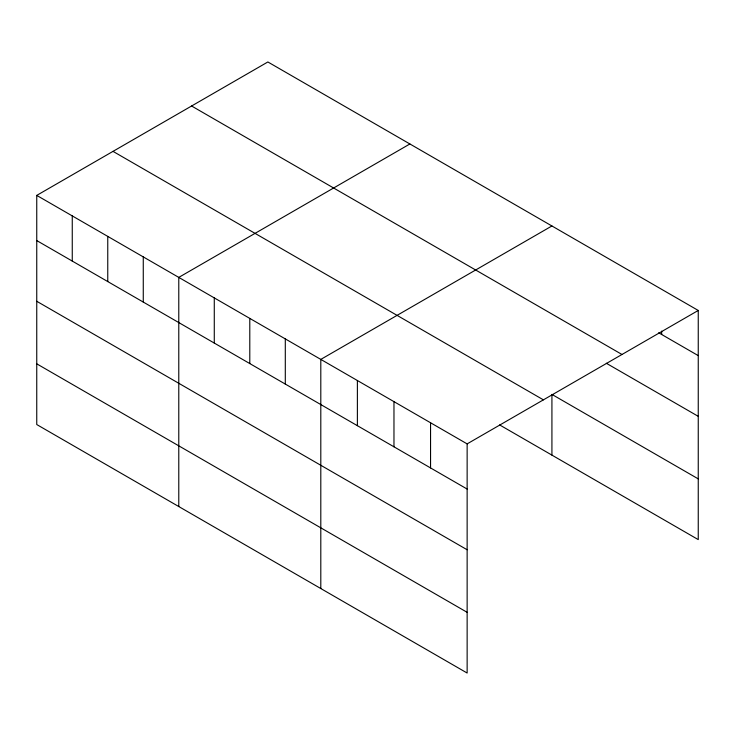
<?xml version="1.0" encoding="UTF-8"?>
<svg xmlns="http://www.w3.org/2000/svg" width="735" height="735" viewBox="0 0 735 735"><rect width="100%" height="100%" fill="white"/><g stroke="black" fill="none" stroke-linecap="round" stroke-linejoin="round"><path stroke-width="1.1" d="M36.75 195.4L467.138 443.885L467.138 673.03L36.75 424.545L36.75 195.4L267.862 61.97L698.25 310.455L698.25 539.6L499.644 424.931M409.891 143.968L178.78 277.398L178.78 506.544M551.921 225.967L320.8 359.406L320.8 588.542M467.138 443.885L698.25 310.455M658.698 332.78L698.25 355.621M191.596 106.005L621.985 354.481M606.301 363.246L698.25 416.332M698.25 478.88L551.921 394.401L551.921 455.112M113.015 151.373L543.404 399.849M36.75 240.575L467.138 489.051M36.75 301.286L467.138 549.762M36.75 363.834L467.138 612.319M661.665 331.108L661.665 334.498M430.554 422.763L430.554 467.929M393.969 401.641L393.969 446.806M357.385 380.519L357.385 425.684M285.299 338.899L285.299 384.065M249.79 318.402L249.79 363.568M214.28 297.905L214.28 343.07M143.27 256.901L143.27 302.067M107.76 236.404L107.76 281.569M72.26 215.906L72.26 261.072"/></g></svg>
